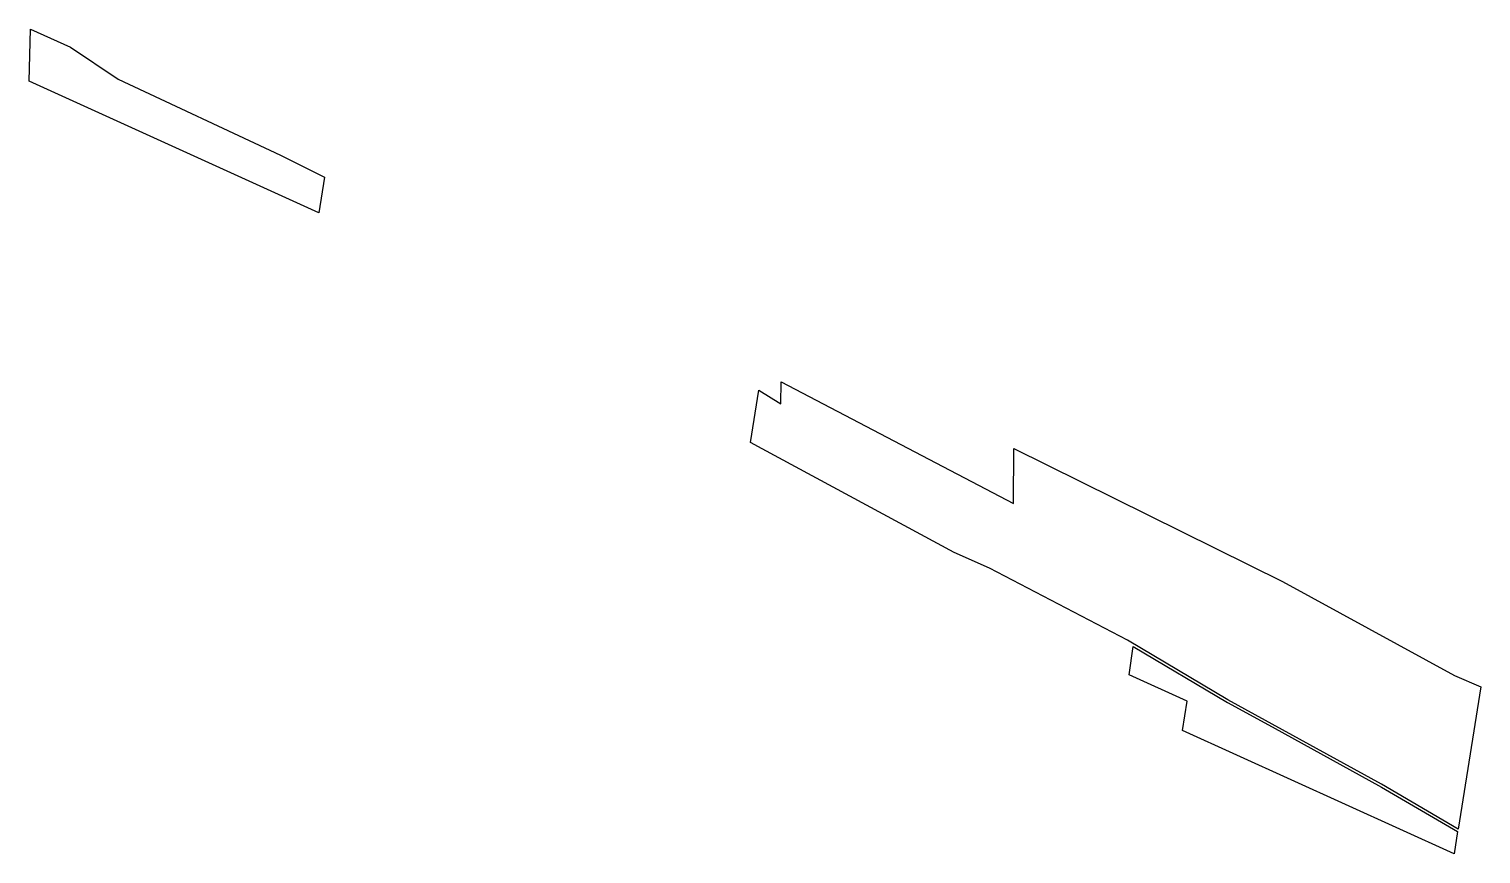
# Model space of a CAD drawing. Header units: metres. Extents: x 256926 to 257446, y 386411 to 386707.
import ezdxf

# ---------------------------------------------------------------- set-up
doc = ezdxf.new("R2010")
doc.units = ezdxf.units.M

msp = doc.modelspace()

# ---------------------------------------------------------------- linework, layer by layer
for points in [[(257030.078688, 386640.810955, 39.319224), (256926.46392, 386687.87553, 50.670714), (256927.023581, 386706.57801, 16.318949), (256941.327838, 386700.130263, 14.662082), (256958.358041, 386688.690454, 19.49688), (257016.358847, 386661.464124, 14.735928), (257031.193646, 386654.044788, 14.342513), (257032.138629, 386653.614658, 14.240602), (257030.078688, 386640.810955, 39.319224)], [(257436.254725, 386475.2951, -39.512032), (257445.743604, 386471.279539, -41.08437), (257437.556489, 386420.391962, 58.589158), (257410.222548, 386436.430879, 55.029924), (257355.257385, 386466.610108, 51.622642), (257319.335948, 386487.931979, 46.503816), (257269.935436, 386513.713175, 45.870273), (257257.300407, 386519.298236, 47.533258), (257188.664022, 386556.369533, 44.389636), (257184.465968, 386558.62799, 44.213569), (257187.475751, 386577.419993, 7.418321), (257195.372883, 386572.54214, 8.887998), (257195.48804, 386580.34729, -5.337844), (257278.520232, 386536.902393, -4.070463), (257278.68727, 386556.498272, -39.672673), (257374.776312, 386508.89002, -43.032778), (257436.254725, 386475.2951, -39.512032)], [(257340.640272, 386466.141421, 66.081862), (257319.909217, 386475.558017, 68.353048), (257321.368659, 386485.725137, 48.602881), (257355.110482, 386465.697018, 53.411111), (257371.106222, 386456.911685, 54.407561), (257410.228582, 386435.390682, 56.905901), (257437.409585, 386419.478872, 60.377626), (257436.122785, 386411.480677, 76.043695), (257338.947558, 386455.620242, 86.689702), (257340.640272, 386466.141421, 66.081862)]]:
    msp.add_polyline3d(points)

doc.saveas('drawing.dxf')
